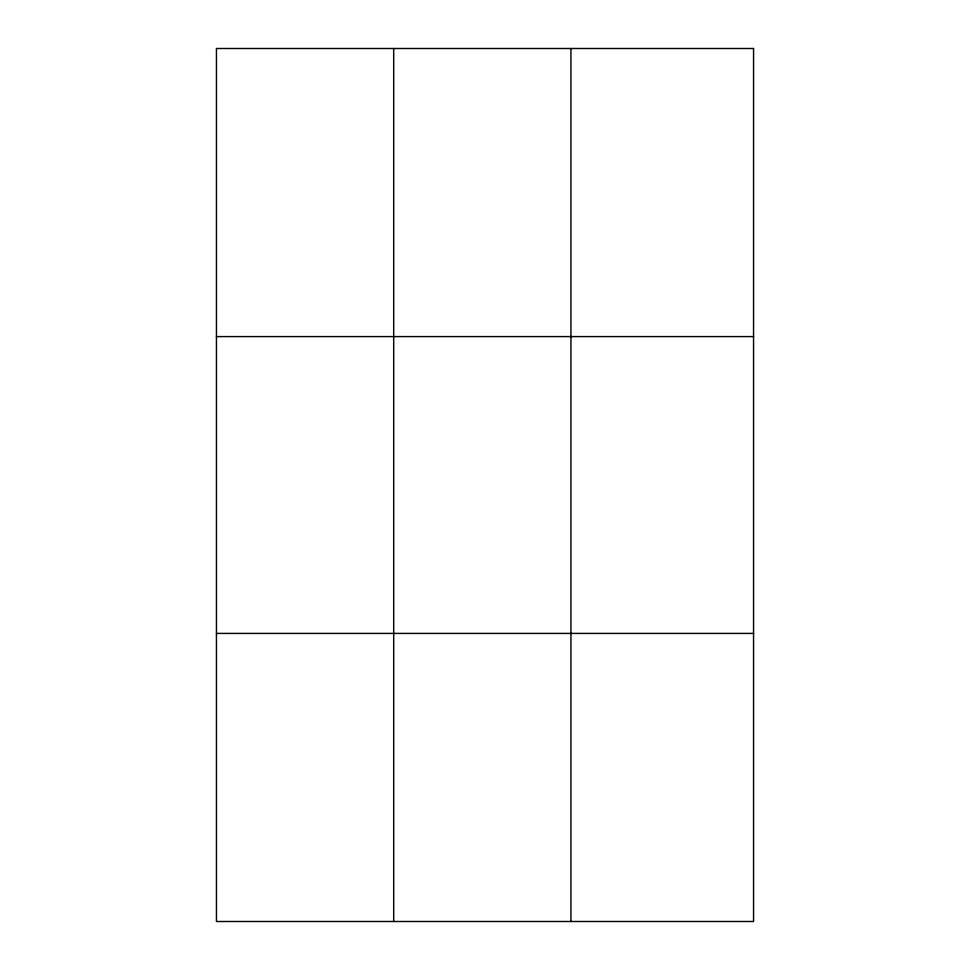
<?xml version="1.0" encoding="UTF-8"?>
<svg xmlns="http://www.w3.org/2000/svg" width="970" height="970" viewBox="0 0 970 970"><rect width="100%" height="100%" fill="white"/><g stroke="black" fill="none" stroke-linecap="round" stroke-linejoin="round"><path stroke-width="1.45" d="M393.687 48.5L393.687 921.5M570.942 48.5L570.942 921.5M216.443 336.59L753.557 336.59M216.443 633.41L753.557 633.41M753.557 48.5L753.557 921.5L216.443 921.5L216.443 48.5L753.557 48.5"/></g></svg>
